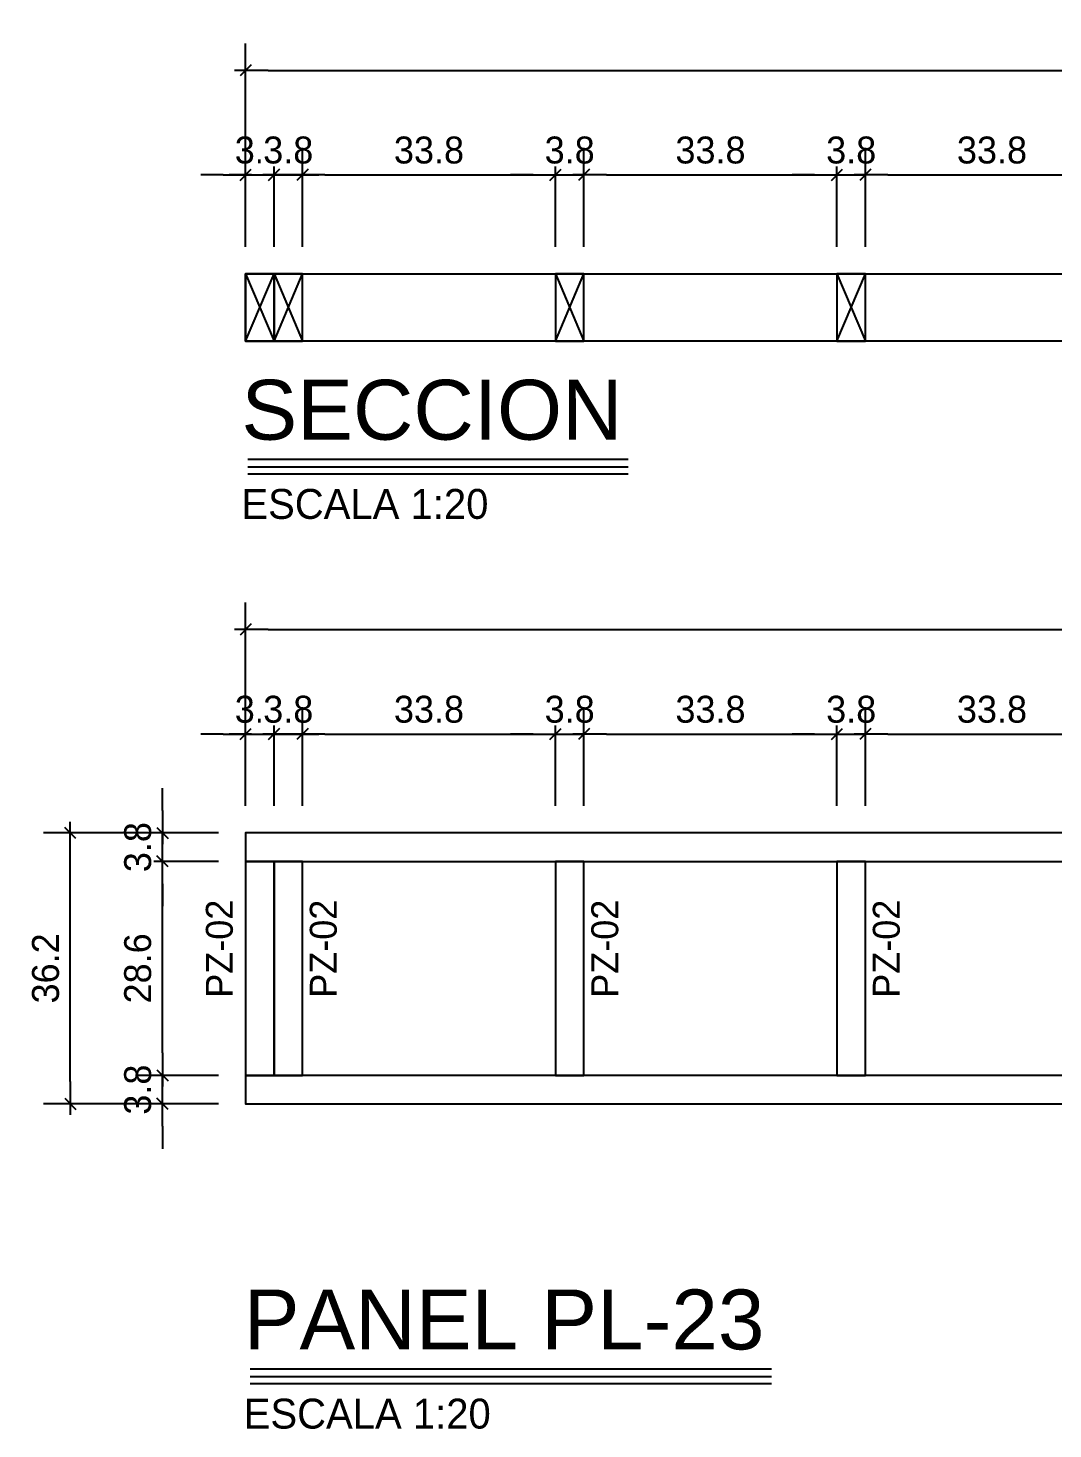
# Model space of a CAD drawing. Header units: millimetres. Extents: x 19458 to 19801, y 4351 to 4752.
# Drawn here: x 19601.81 to 19603.18, y 4506.953 to 4508.825 of the extents above; entities that cross this region are included whole.
import ezdxf
from ezdxf.enums import TextEntityAlignment as Align

# ---------------------------------------------------------------- set-up
doc = ezdxf.new("R2010")
doc.units = ezdxf.units.MM
for name, color, linetype in [('0 @ 0.2', 7, 'Continuous'), ('PANELES PARED', 2, 'Continuous'), ('TEXTO @ 0.2', 2, 'Continuous'), ('TEXTOS TITULOS @ 0.2', 3, 'Continuous')]:
    doc.layers.add(name, color=color, linetype=linetype)
doc.styles.add('century gothic', font='GOTHIC.TTF')
doc.styles.add('NOTAS', font='GOTHIC.TTF')
doc.styles.add('SMCtitulos', font='sanss___.ttf')
doc.dimstyles.new('ANOTATIVE CM SMCONSTRUCCIONES', dxfattribs={"dimscale": 0, "dimtxt": 0.18, "dimasz": 0.15, "dimexe": 0.18, "dimexo": 0.18, "dimgap": 0.07, "dimtad": 1, "dimdec": 1, "dimlfac": 100, "dimdsep": 46, "dimtxsty": 'century gothic', "dimblk1": 'FLECHA1', "dimblk2": 'FLECHA1', "dimsah": 1, "dimcen": 0.18, "dimdle": 0.075, "dimclrd": 1, "dimclre": 1, "dimclrt": 2, "dimaunit": 1, "dimadec": 0, "dimazin": 2, "dimtfac": 0.75, "dimtdec": 1, "dimtix": 1, "dimtmove": 2, "dimatfit": 3, "dimfxl": 0.09, "dimtvp": 1.5, "dimtfill": 1, "dimtolj": 1, "dimtzin": 0, "dimarcsym": 0})

# ---------------------------------------------------------------- blocks, each defined once
blk = doc.blocks.new('PL10')
at = {"layer": 'PANELES PARED'}
for points in [[(19479.1545, 4507.4583), (19479.1545, 4507.4963), (19476.822, 4507.4963), (19476.822, 4507.4583)], [(19476.822, 4507.1723), (19476.86, 4507.1723), (19476.86, 4507.4583), (19476.822, 4507.4583)], [(19476.86, 4507.1723), (19476.898, 4507.1723), (19476.898, 4507.4583), (19476.86, 4507.4583)], [(19477.2361, 4507.1723), (19477.2741, 4507.1723), (19477.2741, 4507.4583), (19477.2361, 4507.4583)], [(19477.6121, 4507.1723), (19477.6501, 4507.1723), (19477.6501, 4507.4583), (19477.6121, 4507.4583)], [(19477.9882, 4507.1723), (19478.0262, 4507.1723), (19478.0262, 4507.4583), (19477.9882, 4507.4583)], [(19478.3643, 4507.1723), (19478.4023, 4507.1723), (19478.4023, 4507.4583), (19478.3643, 4507.4583)], [(19478.7404, 4507.1723), (19478.7784, 4507.1723), (19478.7784, 4507.4583), (19478.7404, 4507.4583)], [(19479.1165, 4507.1723), (19479.1545, 4507.1723), (19479.1545, 4507.4583), (19479.1165, 4507.4583)], [(19479.1545, 4507.1343), (19479.1545, 4507.1723), (19476.822, 4507.1723), (19476.822, 4507.1343)]]:
    blk.add_lwpolyline(points, close=True, dxfattribs=at)
blk = doc.blocks.new('*U46')
at = {"color": 2}
blk.add_line((0.0001, 0.052), (3.4827, 0.052), dxfattribs=at)
at = {"color": 250}
blk.add_line((0.0001, 0), (3.4827, 0), dxfattribs=at)
at = {"color": 7}
blk.add_line((0.0001, -0.0469), (3.4827, -0.0469), dxfattribs=at)
at = {"color": 0, "linetype": 'ByBlock', "lineweight": -2, "style": 'NOTAS'}
for tag, p in [('1TITLE', (0.027, 1.0142)), ('2TITLE', (-0.0431, 0.1812))]:
    blk.add_attdef(tag, p, '', height=0.3, dxfattribs=at)
blk.add_attdef('SCALE', text='', height=0.18, dxfattribs=at).set_placement((-0.0431, -0.1475), align=Align.TOP_LEFT)
blk = doc.blocks.new('FLECHA1')
at = {"color": 1}
blk.add_line((-1, 0), (0.496, 0), dxfattribs=at)
at = {"color": 4}
blk.add_line((-0.246, -0.248), (0.248, 0.25), dxfattribs=at)
blk = doc.blocks.new('*D1369')
at = {"color": 1, "lineweight": -2, "transparency": 16777216}
for p, q in [((19601.99, 4507.4553), (19601.99, 4507.4853)), ((19602.0651, 4507.4253), (19601.954, 4507.4253)), ((19601.99, 4507.3873), (19601.99, 4507.4253)), ((19602.0651, 4507.3873), (19601.954, 4507.3873)), ((19601.99, 4507.3573), (19601.99, 4507.3273))]:
    blk.add_line(p, q, dxfattribs=at)
at = {"layer": 'Defpoints', "color": 0, "transparency": 16777216}
for p in [(19601.99, 4507.4253), (19602.1011, 4507.4253), (19602.1011, 4507.3873)]:
    blk.add_point(p, dxfattribs=at)
at = {"color": 1, "lineweight": -2, "transparency": 16777216, "xscale": 0.03, "yscale": 0.03, "zscale": 0.03}
for p, rotation in [((19601.99, 4507.4253), 270), ((19601.99, 4507.3873), 90)]:
    blk.add_blockref('FLECHA1', p, dxfattribs=dict(at, rotation=rotation))
at = {"color": 2, "transparency": 16777216, "insert": (19601.9571, 4507.4063), "char_height": 0.036, "attachment_point": 5, "rotation": 90, "style": 'century gothic', "bg_fill": 3, "box_fill_scale": 1.1, "bg_fill_color": 256, "bg_fill_true_color": 13158600, "bg_fill_transparency": 0}
blk.add_mtext('\\A1;3.8', dxfattribs=at)
blk = doc.blocks.new('*D1370')
at = {"color": 1, "lineweight": -2, "transparency": 16777216}
for p, q in [((19602.0651, 4507.7113), (19601.954, 4507.7113)), ((19601.99, 4507.4553), (19601.99, 4507.6813)), ((19602.0651, 4507.4253), (19601.954, 4507.4253))]:
    blk.add_line(p, q, dxfattribs=at)
at = {"layer": 'Defpoints', "color": 0, "transparency": 16777216}
for p in [(19601.99, 4507.7113), (19602.1011, 4507.7113), (19602.1011, 4507.4253)]:
    blk.add_point(p, dxfattribs=at)
at = {"color": 1, "lineweight": -2, "transparency": 16777216, "xscale": 0.03, "yscale": 0.03, "zscale": 0.03}
for p, rotation in [((19601.99, 4507.7113), 90), ((19601.99, 4507.4253), 270)]:
    blk.add_blockref('FLECHA1', p, dxfattribs=dict(at, rotation=rotation))
at = {"color": 2, "transparency": 16777216, "insert": (19601.9571, 4507.5683), "char_height": 0.036, "attachment_point": 5, "rotation": 90, "style": 'century gothic', "bg_fill": 3, "box_fill_scale": 1.1, "bg_fill_color": 256, "bg_fill_true_color": 13158600, "bg_fill_transparency": 0}
blk.add_mtext('\\A1;28.6', dxfattribs=at)
blk = doc.blocks.new('*D1371')
at = {"color": 1, "lineweight": -2, "transparency": 16777216}
for p, q in [((19601.99, 4507.7793), (19601.99, 4507.8093)), ((19602.0651, 4507.7493), (19601.954, 4507.7493)), ((19601.99, 4507.7113), (19601.99, 4507.7493)), ((19602.0651, 4507.7113), (19601.954, 4507.7113)), ((19601.99, 4507.6813), (19601.99, 4507.6513))]:
    blk.add_line(p, q, dxfattribs=at)
at = {"layer": 'Defpoints', "color": 0, "transparency": 16777216}
for p in [(19601.99, 4507.7493), (19602.1011, 4507.7493), (19602.1011, 4507.7113)]:
    blk.add_point(p, dxfattribs=at)
at = {"color": 1, "lineweight": -2, "transparency": 16777216, "xscale": 0.03, "yscale": 0.03, "zscale": 0.03}
for p, rotation in [((19601.99, 4507.7493), 270), ((19601.99, 4507.7113), 90)]:
    blk.add_blockref('FLECHA1', p, dxfattribs=dict(at, rotation=rotation))
at = {"color": 2, "transparency": 16777216, "insert": (19601.9571, 4507.7303), "char_height": 0.036, "attachment_point": 5, "rotation": 90, "style": 'century gothic', "bg_fill": 3, "box_fill_scale": 1.1, "bg_fill_color": 256, "bg_fill_true_color": 13158600, "bg_fill_transparency": 0}
blk.add_mtext('\\A1;3.8', dxfattribs=at)
blk = doc.blocks.new('*D1372')
at = {"color": 1, "lineweight": -2, "transparency": 16777216}
for p, q in [((19602.0651, 4507.7493), (19601.8309, 4507.7493)), ((19601.8669, 4507.4173), (19601.8669, 4507.7193)), ((19602.0651, 4507.3873), (19601.8309, 4507.3873))]:
    blk.add_line(p, q, dxfattribs=at)
at = {"layer": 'Defpoints', "color": 0, "transparency": 16777216}
for p in [(19601.8669, 4507.7493), (19602.1011, 4507.7493), (19602.1011, 4507.3873)]:
    blk.add_point(p, dxfattribs=at)
at = {"color": 1, "lineweight": -2, "transparency": 16777216, "xscale": 0.03, "yscale": 0.03, "zscale": 0.03}
for p, rotation in [((19601.8669, 4507.7493), 90), ((19601.8669, 4507.3873), 270)]:
    blk.add_blockref('FLECHA1', p, dxfattribs=dict(at, rotation=rotation))
at = {"color": 2, "transparency": 16777216, "insert": (19601.834, 4507.5683), "char_height": 0.036, "attachment_point": 5, "rotation": 90, "style": 'century gothic', "bg_fill": 3, "box_fill_scale": 1.1, "bg_fill_color": 256, "bg_fill_true_color": 13158600, "bg_fill_transparency": 0}
blk.add_mtext('\\A1;36.2', dxfattribs=at)
blk = doc.blocks.new('PZ1')
at = {"layer": 'PANELES PARED'}
for p, q in [((19503.9863, 4507.8495), (19504.0243, 4507.7595)), ((19503.9863, 4507.7595), (19504.0243, 4507.8495))]:
    blk.add_line(p, q, dxfattribs=at)
blk.add_lwpolyline([(19503.9863, 4507.7595), (19504.0243, 4507.7595), (19504.0243, 4507.8495), (19503.9863, 4507.8495)], close=True, dxfattribs=at)
blk = doc.blocks.new('*U14')
at = {"color": 2}
blk.add_line((0.0001, 0.052), (2.541, 0.052), dxfattribs=at)
at = {"color": 250}
blk.add_line((0.0001, 0), (2.541, 0), dxfattribs=at)
at = {"color": 7}
blk.add_line((0.0001, -0.0469), (2.541, -0.0469), dxfattribs=at)
at = {"color": 0, "linetype": 'ByBlock', "lineweight": -2, "style": 'NOTAS'}
for tag, p in [('1TITLE', (0.027, 1.0142)), ('2TITLE', (-0.0431, 0.1812))]:
    blk.add_attdef(tag, p, '', height=0.3, dxfattribs=at)
blk.add_attdef('SCALE', text='', height=0.18, dxfattribs=at).set_placement((-0.0431, -0.1475), align=Align.TOP_LEFT)
blk = doc.blocks.new('*D1388')
at = {"color": 1, "lineweight": -2, "transparency": 16777216}
for p, q in [((19602.1011, 4507.7853), (19602.1011, 4507.9174)), ((19602.1391, 4507.7853), (19602.1391, 4507.9174)), ((19602.0711, 4507.8814), (19602.0411, 4507.8814)), ((19602.1011, 4507.8814), (19602.1391, 4507.8814)), ((19602.1691, 4507.8814), (19602.1991, 4507.8814))]:
    blk.add_line(p, q, dxfattribs=at)
at = {"layer": 'Defpoints', "color": 0, "transparency": 16777216}
for p in [(19602.1391, 4507.8814), (19602.1011, 4507.7493), (19602.1391, 4507.7493)]:
    blk.add_point(p, dxfattribs=at)
at = {"color": 1, "lineweight": -2, "transparency": 16777216, "xscale": 0.03, "yscale": 0.03, "zscale": 0.03}
blk.add_blockref('FLECHA1', (19602.1011, 4507.8814), dxfattribs=at)
at = {"color": 1, "lineweight": -2, "transparency": 16777216, "xscale": 0.03, "yscale": 0.03, "zscale": 0.03, "rotation": 180}
blk.add_blockref('FLECHA1', (19602.1391, 4507.8814), dxfattribs=at)
at = {"color": 2, "transparency": 16777216, "insert": (19602.1201, 4507.9143), "char_height": 0.036, "attachment_point": 5, "style": 'century gothic', "bg_fill": 3, "box_fill_scale": 1.1, "bg_fill_color": 256, "bg_fill_true_color": 13158600, "bg_fill_transparency": 0}
blk.add_mtext('\\A1;3.8', dxfattribs=at)
blk = doc.blocks.new('*D1389')
at = {"color": 1, "lineweight": -2, "transparency": 16777216}
for p, q in [((19602.1011, 4507.7853), (19602.1011, 4508.0571)), ((19604.4336, 4507.7853), (19604.4336, 4508.0571)), ((19602.1311, 4508.0211), (19604.4036, 4508.0211))]:
    blk.add_line(p, q, dxfattribs=at)
at = {"layer": 'Defpoints', "color": 0, "transparency": 16777216}
for p in [(19604.4336, 4508.0211), (19602.1011, 4507.7493), (19604.4336, 4507.7493)]:
    blk.add_point(p, dxfattribs=at)
at = {"color": 1, "lineweight": -2, "transparency": 16777216, "xscale": 0.03, "yscale": 0.03, "zscale": 0.03, "rotation": 180}
blk.add_blockref('FLECHA1', (19602.1011, 4508.0211), dxfattribs=at)
at = {"color": 1, "lineweight": -2, "transparency": 16777216, "xscale": 0.03, "yscale": 0.03, "zscale": 0.03}
blk.add_blockref('FLECHA1', (19604.4336, 4508.0211), dxfattribs=at)
at = {"color": 2, "transparency": 16777216, "insert": (19603.2673, 4508.054), "char_height": 0.036, "attachment_point": 5, "style": 'century gothic', "bg_fill": 3, "box_fill_scale": 1.1, "bg_fill_color": 256, "bg_fill_true_color": 13158600, "bg_fill_transparency": 0}
blk.add_mtext('\\A1;233.3', dxfattribs=at)
blk = doc.blocks.new('*D1390')
at = {"color": 1, "lineweight": -2, "transparency": 16777216}
for p, q in [((19602.1391, 4507.7853), (19602.1391, 4507.9174)), ((19602.1771, 4507.7853), (19602.1771, 4507.9174)), ((19602.1091, 4507.8814), (19602.0791, 4507.8814)), ((19602.1391, 4507.8814), (19602.1771, 4507.8814)), ((19602.2071, 4507.8814), (19602.2371, 4507.8814))]:
    blk.add_line(p, q, dxfattribs=at)
at = {"layer": 'Defpoints', "color": 0, "transparency": 16777216}
for p in [(19602.1771, 4507.8814), (19602.1391, 4507.7493), (19602.1771, 4507.7493)]:
    blk.add_point(p, dxfattribs=at)
at = {"color": 1, "lineweight": -2, "transparency": 16777216, "xscale": 0.03, "yscale": 0.03, "zscale": 0.03}
blk.add_blockref('FLECHA1', (19602.1391, 4507.8814), dxfattribs=at)
at = {"color": 1, "lineweight": -2, "transparency": 16777216, "xscale": 0.03, "yscale": 0.03, "zscale": 0.03, "rotation": 180}
blk.add_blockref('FLECHA1', (19602.1771, 4507.8814), dxfattribs=at)
at = {"color": 2, "transparency": 16777216, "insert": (19602.1581, 4507.9143), "char_height": 0.036, "attachment_point": 5, "style": 'century gothic', "bg_fill": 3, "box_fill_scale": 1.1, "bg_fill_color": 256, "bg_fill_true_color": 13158600, "bg_fill_transparency": 0}
blk.add_mtext('\\A1;3.8', dxfattribs=at)
blk = doc.blocks.new('*D1391')
at = {"color": 1, "lineweight": -2, "transparency": 16777216}
for p, q in [((19602.1771, 4507.7853), (19602.1771, 4507.9174)), ((19602.5151, 4507.7853), (19602.5151, 4507.9174)), ((19602.2071, 4507.8814), (19602.4851, 4507.8814))]:
    blk.add_line(p, q, dxfattribs=at)
at = {"layer": 'Defpoints', "color": 0, "transparency": 16777216}
for p in [(19602.5151, 4507.8814), (19602.1771, 4507.7493), (19602.5151, 4507.7493)]:
    blk.add_point(p, dxfattribs=at)
at = {"color": 1, "lineweight": -2, "transparency": 16777216, "xscale": 0.03, "yscale": 0.03, "zscale": 0.03, "rotation": 180}
blk.add_blockref('FLECHA1', (19602.1771, 4507.8814), dxfattribs=at)
at = {"color": 1, "lineweight": -2, "transparency": 16777216, "xscale": 0.03, "yscale": 0.03, "zscale": 0.03}
blk.add_blockref('FLECHA1', (19602.5151, 4507.8814), dxfattribs=at)
at = {"color": 2, "transparency": 16777216, "insert": (19602.3461, 4507.9143), "char_height": 0.036, "attachment_point": 5, "style": 'century gothic', "bg_fill": 3, "box_fill_scale": 1.1, "bg_fill_color": 256, "bg_fill_true_color": 13158600, "bg_fill_transparency": 0}
blk.add_mtext('\\A1;33.8', dxfattribs=at)
blk = doc.blocks.new('*D1392')
at = {"color": 1, "lineweight": -2, "transparency": 16777216}
for p, q in [((19602.5151, 4507.7853), (19602.5151, 4507.9174)), ((19602.5531, 4507.7853), (19602.5531, 4507.9174)), ((19602.4851, 4507.8814), (19602.4551, 4507.8814)), ((19602.5151, 4507.8814), (19602.5531, 4507.8814)), ((19602.5831, 4507.8814), (19602.6131, 4507.8814))]:
    blk.add_line(p, q, dxfattribs=at)
at = {"layer": 'Defpoints', "color": 0, "transparency": 16777216}
for p in [(19602.5531, 4507.8814), (19602.5151, 4507.7493), (19602.5531, 4507.7493)]:
    blk.add_point(p, dxfattribs=at)
at = {"color": 1, "lineweight": -2, "transparency": 16777216, "xscale": 0.03, "yscale": 0.03, "zscale": 0.03}
blk.add_blockref('FLECHA1', (19602.5151, 4507.8814), dxfattribs=at)
at = {"color": 1, "lineweight": -2, "transparency": 16777216, "xscale": 0.03, "yscale": 0.03, "zscale": 0.03, "rotation": 180}
blk.add_blockref('FLECHA1', (19602.5531, 4507.8814), dxfattribs=at)
at = {"color": 2, "transparency": 16777216, "insert": (19602.5341, 4507.9143), "char_height": 0.036, "attachment_point": 5, "style": 'century gothic', "bg_fill": 3, "box_fill_scale": 1.1, "bg_fill_color": 256, "bg_fill_true_color": 13158600, "bg_fill_transparency": 0}
blk.add_mtext('\\A1;3.8', dxfattribs=at)
blk = doc.blocks.new('*D1393')
at = {"color": 1, "lineweight": -2, "transparency": 16777216}
for p, q in [((19602.5531, 4507.7853), (19602.5531, 4507.9174)), ((19602.8912, 4507.7853), (19602.8912, 4507.9174)), ((19602.5831, 4507.8814), (19602.8612, 4507.8814))]:
    blk.add_line(p, q, dxfattribs=at)
at = {"layer": 'Defpoints', "color": 0, "transparency": 16777216}
for p in [(19602.8912, 4507.8814), (19602.5531, 4507.7493), (19602.8912, 4507.7493)]:
    blk.add_point(p, dxfattribs=at)
at = {"color": 1, "lineweight": -2, "transparency": 16777216, "xscale": 0.03, "yscale": 0.03, "zscale": 0.03, "rotation": 180}
blk.add_blockref('FLECHA1', (19602.5531, 4507.8814), dxfattribs=at)
at = {"color": 1, "lineweight": -2, "transparency": 16777216, "xscale": 0.03, "yscale": 0.03, "zscale": 0.03}
blk.add_blockref('FLECHA1', (19602.8912, 4507.8814), dxfattribs=at)
at = {"color": 2, "transparency": 16777216, "insert": (19602.7222, 4507.9143), "char_height": 0.036, "attachment_point": 5, "style": 'century gothic', "bg_fill": 3, "box_fill_scale": 1.1, "bg_fill_color": 256, "bg_fill_true_color": 13158600, "bg_fill_transparency": 0}
blk.add_mtext('\\A1;33.8', dxfattribs=at)
blk = doc.blocks.new('*D1394')
at = {"color": 1, "lineweight": -2, "transparency": 16777216}
for p, q in [((19602.8912, 4507.7853), (19602.8912, 4507.9174)), ((19602.9292, 4507.7853), (19602.9292, 4507.9174)), ((19602.8612, 4507.8814), (19602.8312, 4507.8814)), ((19602.8912, 4507.8814), (19602.9292, 4507.8814)), ((19602.9592, 4507.8814), (19602.9892, 4507.8814))]:
    blk.add_line(p, q, dxfattribs=at)
at = {"layer": 'Defpoints', "color": 0, "transparency": 16777216}
for p in [(19602.9292, 4507.8814), (19602.8912, 4507.7493), (19602.9292, 4507.7493)]:
    blk.add_point(p, dxfattribs=at)
at = {"color": 1, "lineweight": -2, "transparency": 16777216, "xscale": 0.03, "yscale": 0.03, "zscale": 0.03}
blk.add_blockref('FLECHA1', (19602.8912, 4507.8814), dxfattribs=at)
at = {"color": 1, "lineweight": -2, "transparency": 16777216, "xscale": 0.03, "yscale": 0.03, "zscale": 0.03, "rotation": 180}
blk.add_blockref('FLECHA1', (19602.9292, 4507.8814), dxfattribs=at)
at = {"color": 2, "transparency": 16777216, "insert": (19602.9102, 4507.9143), "char_height": 0.036, "attachment_point": 5, "style": 'century gothic', "bg_fill": 3, "box_fill_scale": 1.1, "bg_fill_color": 256, "bg_fill_true_color": 13158600, "bg_fill_transparency": 0}
blk.add_mtext('\\A1;3.8', dxfattribs=at)
blk = doc.blocks.new('*D1395')
at = {"color": 1, "lineweight": -2, "transparency": 16777216}
for p, q in [((19602.9292, 4507.7853), (19602.9292, 4507.9174)), ((19603.2673, 4507.7853), (19603.2673, 4507.9174)), ((19602.9592, 4507.8814), (19603.2373, 4507.8814))]:
    blk.add_line(p, q, dxfattribs=at)
at = {"layer": 'Defpoints', "color": 0, "transparency": 16777216}
for p in [(19603.2673, 4507.8814), (19602.9292, 4507.7493), (19603.2673, 4507.7493)]:
    blk.add_point(p, dxfattribs=at)
at = {"color": 1, "lineweight": -2, "transparency": 16777216, "xscale": 0.03, "yscale": 0.03, "zscale": 0.03, "rotation": 180}
blk.add_blockref('FLECHA1', (19602.9292, 4507.8814), dxfattribs=at)
at = {"color": 1, "lineweight": -2, "transparency": 16777216, "xscale": 0.03, "yscale": 0.03, "zscale": 0.03}
blk.add_blockref('FLECHA1', (19603.2673, 4507.8814), dxfattribs=at)
at = {"color": 2, "transparency": 16777216, "insert": (19603.0983, 4507.9143), "char_height": 0.036, "attachment_point": 5, "style": 'century gothic', "bg_fill": 3, "box_fill_scale": 1.1, "bg_fill_color": 256, "bg_fill_true_color": 13158600, "bg_fill_transparency": 0}
blk.add_mtext('\\A1;33.8', dxfattribs=at)
blk = doc.blocks.new('*D1403')
at = {"color": 1, "lineweight": -2, "transparency": 16777216}
for p, q in [((19602.1011, 4508.5324), (19602.1011, 4508.6646)), ((19602.1391, 4508.5324), (19602.1391, 4508.6646)), ((19602.0711, 4508.6286), (19602.0411, 4508.6286)), ((19602.1011, 4508.6286), (19602.1391, 4508.6286)), ((19602.1691, 4508.6286), (19602.1991, 4508.6286))]:
    blk.add_line(p, q, dxfattribs=at)
at = {"layer": 'Defpoints', "color": 0, "transparency": 16777216}
for p in [(19602.1391, 4508.6286), (19602.1011, 4508.4964), (19602.1391, 4508.4964)]:
    blk.add_point(p, dxfattribs=at)
at = {"color": 1, "lineweight": -2, "transparency": 16777216, "xscale": 0.03, "yscale": 0.03, "zscale": 0.03}
blk.add_blockref('FLECHA1', (19602.1011, 4508.6286), dxfattribs=at)
at = {"color": 1, "lineweight": -2, "transparency": 16777216, "xscale": 0.03, "yscale": 0.03, "zscale": 0.03, "rotation": 180}
blk.add_blockref('FLECHA1', (19602.1391, 4508.6286), dxfattribs=at)
at = {"color": 2, "transparency": 16777216, "insert": (19602.1201, 4508.6615), "char_height": 0.036, "attachment_point": 5, "style": 'century gothic', "bg_fill": 3, "box_fill_scale": 1.1, "bg_fill_color": 256, "bg_fill_true_color": 13158600, "bg_fill_transparency": 0}
blk.add_mtext('\\A1;3.8', dxfattribs=at)
blk = doc.blocks.new('*D1404')
at = {"color": 1, "lineweight": -2, "transparency": 16777216}
for p, q in [((19602.1011, 4508.5324), (19602.1011, 4508.8042)), ((19604.4336, 4508.5324), (19604.4336, 4508.8042)), ((19602.1311, 4508.7682), (19604.4036, 4508.7682))]:
    blk.add_line(p, q, dxfattribs=at)
at = {"layer": 'Defpoints', "color": 0, "transparency": 16777216}
for p in [(19604.4336, 4508.7682), (19602.1011, 4508.4964), (19604.4336, 4508.4964)]:
    blk.add_point(p, dxfattribs=at)
at = {"color": 1, "lineweight": -2, "transparency": 16777216, "xscale": 0.03, "yscale": 0.03, "zscale": 0.03, "rotation": 180}
blk.add_blockref('FLECHA1', (19602.1011, 4508.7682), dxfattribs=at)
at = {"color": 1, "lineweight": -2, "transparency": 16777216, "xscale": 0.03, "yscale": 0.03, "zscale": 0.03}
blk.add_blockref('FLECHA1', (19604.4336, 4508.7682), dxfattribs=at)
at = {"color": 2, "transparency": 16777216, "insert": (19603.2673, 4508.8011), "char_height": 0.036, "attachment_point": 5, "style": 'century gothic', "bg_fill": 3, "box_fill_scale": 1.1, "bg_fill_color": 256, "bg_fill_true_color": 13158600, "bg_fill_transparency": 0}
blk.add_mtext('\\A1;233.3', dxfattribs=at)
blk = doc.blocks.new('*D1405')
at = {"color": 1, "lineweight": -2, "transparency": 16777216}
for p, q in [((19602.1391, 4508.5324), (19602.1391, 4508.6646)), ((19602.1771, 4508.5324), (19602.1771, 4508.6646)), ((19602.1091, 4508.6286), (19602.0791, 4508.6286)), ((19602.1391, 4508.6286), (19602.1771, 4508.6286)), ((19602.2071, 4508.6286), (19602.2371, 4508.6286))]:
    blk.add_line(p, q, dxfattribs=at)
at = {"layer": 'Defpoints', "color": 0, "transparency": 16777216}
for p in [(19602.1771, 4508.6286), (19602.1391, 4508.4964), (19602.1771, 4508.4964)]:
    blk.add_point(p, dxfattribs=at)
at = {"color": 1, "lineweight": -2, "transparency": 16777216, "xscale": 0.03, "yscale": 0.03, "zscale": 0.03}
blk.add_blockref('FLECHA1', (19602.1391, 4508.6286), dxfattribs=at)
at = {"color": 1, "lineweight": -2, "transparency": 16777216, "xscale": 0.03, "yscale": 0.03, "zscale": 0.03, "rotation": 180}
blk.add_blockref('FLECHA1', (19602.1771, 4508.6286), dxfattribs=at)
at = {"color": 2, "transparency": 16777216, "insert": (19602.1581, 4508.6615), "char_height": 0.036, "attachment_point": 5, "style": 'century gothic', "bg_fill": 3, "box_fill_scale": 1.1, "bg_fill_color": 256, "bg_fill_true_color": 13158600, "bg_fill_transparency": 0}
blk.add_mtext('\\A1;3.8', dxfattribs=at)
blk = doc.blocks.new('*D1406')
at = {"color": 1, "lineweight": -2, "transparency": 16777216}
for p, q in [((19602.1771, 4508.5324), (19602.1771, 4508.6646)), ((19602.5151, 4508.5324), (19602.5151, 4508.6646)), ((19602.2071, 4508.6286), (19602.4851, 4508.6286))]:
    blk.add_line(p, q, dxfattribs=at)
at = {"layer": 'Defpoints', "color": 0, "transparency": 16777216}
for p in [(19602.5151, 4508.6286), (19602.1771, 4508.4964), (19602.5151, 4508.4964)]:
    blk.add_point(p, dxfattribs=at)
at = {"color": 1, "lineweight": -2, "transparency": 16777216, "xscale": 0.03, "yscale": 0.03, "zscale": 0.03, "rotation": 180}
blk.add_blockref('FLECHA1', (19602.1771, 4508.6286), dxfattribs=at)
at = {"color": 1, "lineweight": -2, "transparency": 16777216, "xscale": 0.03, "yscale": 0.03, "zscale": 0.03}
blk.add_blockref('FLECHA1', (19602.5151, 4508.6286), dxfattribs=at)
at = {"color": 2, "transparency": 16777216, "insert": (19602.3461, 4508.6615), "char_height": 0.036, "attachment_point": 5, "style": 'century gothic', "bg_fill": 3, "box_fill_scale": 1.1, "bg_fill_color": 256, "bg_fill_true_color": 13158600, "bg_fill_transparency": 0}
blk.add_mtext('\\A1;33.8', dxfattribs=at)
blk = doc.blocks.new('*D1407')
at = {"color": 1, "lineweight": -2, "transparency": 16777216}
for p, q in [((19602.5151, 4508.5324), (19602.5151, 4508.6646)), ((19602.5531, 4508.5324), (19602.5531, 4508.6646)), ((19602.4851, 4508.6286), (19602.4551, 4508.6286)), ((19602.5151, 4508.6286), (19602.5531, 4508.6286)), ((19602.5831, 4508.6286), (19602.6131, 4508.6286))]:
    blk.add_line(p, q, dxfattribs=at)
at = {"layer": 'Defpoints', "color": 0, "transparency": 16777216}
for p in [(19602.5531, 4508.6286), (19602.5151, 4508.4964), (19602.5531, 4508.4964)]:
    blk.add_point(p, dxfattribs=at)
at = {"color": 1, "lineweight": -2, "transparency": 16777216, "xscale": 0.03, "yscale": 0.03, "zscale": 0.03}
blk.add_blockref('FLECHA1', (19602.5151, 4508.6286), dxfattribs=at)
at = {"color": 1, "lineweight": -2, "transparency": 16777216, "xscale": 0.03, "yscale": 0.03, "zscale": 0.03, "rotation": 180}
blk.add_blockref('FLECHA1', (19602.5531, 4508.6286), dxfattribs=at)
at = {"color": 2, "transparency": 16777216, "insert": (19602.5341, 4508.6615), "char_height": 0.036, "attachment_point": 5, "style": 'century gothic', "bg_fill": 3, "box_fill_scale": 1.1, "bg_fill_color": 256, "bg_fill_true_color": 13158600, "bg_fill_transparency": 0}
blk.add_mtext('\\A1;3.8', dxfattribs=at)
blk = doc.blocks.new('*D1408')
at = {"color": 1, "lineweight": -2, "transparency": 16777216}
for p, q in [((19602.5531, 4508.5324), (19602.5531, 4508.6646)), ((19602.8912, 4508.5324), (19602.8912, 4508.6646)), ((19602.5831, 4508.6286), (19602.8612, 4508.6286))]:
    blk.add_line(p, q, dxfattribs=at)
at = {"layer": 'Defpoints', "color": 0, "transparency": 16777216}
for p in [(19602.8912, 4508.6286), (19602.5531, 4508.4964), (19602.8912, 4508.4964)]:
    blk.add_point(p, dxfattribs=at)
at = {"color": 1, "lineweight": -2, "transparency": 16777216, "xscale": 0.03, "yscale": 0.03, "zscale": 0.03, "rotation": 180}
blk.add_blockref('FLECHA1', (19602.5531, 4508.6286), dxfattribs=at)
at = {"color": 1, "lineweight": -2, "transparency": 16777216, "xscale": 0.03, "yscale": 0.03, "zscale": 0.03}
blk.add_blockref('FLECHA1', (19602.8912, 4508.6286), dxfattribs=at)
at = {"color": 2, "transparency": 16777216, "insert": (19602.7222, 4508.6615), "char_height": 0.036, "attachment_point": 5, "style": 'century gothic', "bg_fill": 3, "box_fill_scale": 1.1, "bg_fill_color": 256, "bg_fill_true_color": 13158600, "bg_fill_transparency": 0}
blk.add_mtext('\\A1;33.8', dxfattribs=at)
blk = doc.blocks.new('*D1409')
at = {"color": 1, "lineweight": -2, "transparency": 16777216}
for p, q in [((19602.8912, 4508.5324), (19602.8912, 4508.6646)), ((19602.9292, 4508.5324), (19602.9292, 4508.6646)), ((19602.8612, 4508.6286), (19602.8312, 4508.6286)), ((19602.8912, 4508.6286), (19602.9292, 4508.6286)), ((19602.9592, 4508.6286), (19602.9892, 4508.6286))]:
    blk.add_line(p, q, dxfattribs=at)
at = {"layer": 'Defpoints', "color": 0, "transparency": 16777216}
for p in [(19602.9292, 4508.6286), (19602.8912, 4508.4964), (19602.9292, 4508.4964)]:
    blk.add_point(p, dxfattribs=at)
at = {"color": 1, "lineweight": -2, "transparency": 16777216, "xscale": 0.03, "yscale": 0.03, "zscale": 0.03}
blk.add_blockref('FLECHA1', (19602.8912, 4508.6286), dxfattribs=at)
at = {"color": 1, "lineweight": -2, "transparency": 16777216, "xscale": 0.03, "yscale": 0.03, "zscale": 0.03, "rotation": 180}
blk.add_blockref('FLECHA1', (19602.9292, 4508.6286), dxfattribs=at)
at = {"color": 2, "transparency": 16777216, "insert": (19602.9102, 4508.6615), "char_height": 0.036, "attachment_point": 5, "style": 'century gothic', "bg_fill": 3, "box_fill_scale": 1.1, "bg_fill_color": 256, "bg_fill_true_color": 13158600, "bg_fill_transparency": 0}
blk.add_mtext('\\A1;3.8', dxfattribs=at)
blk = doc.blocks.new('*D1410')
at = {"color": 1, "lineweight": -2, "transparency": 16777216}
for p, q in [((19602.9292, 4508.5324), (19602.9292, 4508.6646)), ((19603.2673, 4508.5324), (19603.2673, 4508.6646)), ((19602.9592, 4508.6286), (19603.2373, 4508.6286))]:
    blk.add_line(p, q, dxfattribs=at)
at = {"layer": 'Defpoints', "color": 0, "transparency": 16777216}
for p in [(19603.2673, 4508.6286), (19602.9292, 4508.4964), (19603.2673, 4508.4964)]:
    blk.add_point(p, dxfattribs=at)
at = {"color": 1, "lineweight": -2, "transparency": 16777216, "xscale": 0.03, "yscale": 0.03, "zscale": 0.03, "rotation": 180}
blk.add_blockref('FLECHA1', (19602.9292, 4508.6286), dxfattribs=at)
at = {"color": 1, "lineweight": -2, "transparency": 16777216, "xscale": 0.03, "yscale": 0.03, "zscale": 0.03}
blk.add_blockref('FLECHA1', (19603.2673, 4508.6286), dxfattribs=at)
at = {"color": 2, "transparency": 16777216, "insert": (19603.0983, 4508.6615), "char_height": 0.036, "attachment_point": 5, "style": 'century gothic', "bg_fill": 3, "box_fill_scale": 1.1, "bg_fill_color": 256, "bg_fill_true_color": 13158600, "bg_fill_transparency": 0}
blk.add_mtext('\\A1;33.8', dxfattribs=at)

msp = doc.modelspace()

# ---------------------------------------------------------------- linework, layer by layer
at = {"layer": 'PANELES PARED'}
msp.add_lwpolyline([(19602.1011, 4508.4964), (19604.4336, 4508.4964), (19604.4336, 4508.4064), (19602.1011, 4508.4064)], close=True, dxfattribs=at)

# ---------------------------------------------------------------- block references
for name, p in [('PZ1', (98.1148, 0.6469)), ('PZ1', (98.1528, 0.6469)), ('PZ1', (98.5289, 0.6469)), ('PZ1', (98.9049, 0.6469)), ('PL10', (125.2791, 0.253))]:
    msp.add_blockref(name, p)
at = {"layer": 'TEXTOS TITULOS @ 0.2'}
ref = msp.add_blockref('*U14', (19602.1042, 4508.2384), dxfattribs=dict(at, xscale=0.2, yscale=0.2, zscale=0.2))
ref.add_attrib('2TITLE', 'SECCION', (19602.0955, 4508.2747), dxfattribs={"layer": '0', "color": 0, "linetype": 'ByBlock', "lineweight": -2, "height": 0.08, "style": 'SMCtitulos'})
ref.add_attrib('SCALE', 'ESCALA 1:20', dxfattribs={"layer": '0', "color": 0, "linetype": 'ByBlock', "lineweight": -2, "height": 0.04, "style": 'NOTAS'}).set_placement((19602.0955, 4508.2089), align=Align.TOP_LEFT)
ref = msp.add_blockref('*U46', (19602.1072, 4507.0229), dxfattribs=dict(at, xscale=0.2, yscale=0.2, zscale=0.2))
ref.add_attrib('2TITLE', 'PANEL PL-23', (19602.0986, 4507.0592), dxfattribs={"layer": '0', "color": 0, "linetype": 'ByBlock', "lineweight": -2, "height": 0.08, "style": 'SMCtitulos'})
ref.add_attrib('SCALE', 'ESCALA 1:20', dxfattribs={"layer": '0', "color": 0, "linetype": 'ByBlock', "lineweight": -2, "height": 0.04, "style": 'NOTAS'}).set_placement((19602.0986, 4506.9934), align=Align.TOP_LEFT)

# ---------------------------------------------------------------- texts
at = {"layer": 'TEXTO @ 0.2', "color": 2, "char_height": 0.036, "width": 0.095414, "attachment_point": 1, "rotation": 90, "style": 'century gothic'}
for insert in [(19602.1869, 4507.529), (19602.563, 4507.529), (19602.9391, 4507.529)]:
    msp.add_mtext('PZ-02 ', dxfattribs=dict(at, insert=insert))

# ---------------------------------------------------------------- next in the draw order: dimensions: what is measured, and where the dimension line sits
at = {"layer": '0 @ 0.2'}
dim = msp.add_linear_dim(base=(19602.1391, 4508.6286), p1=(19602.1011, 4508.4964), p2=(19602.1391, 4508.4964), dimstyle='ANOTATIVE CM SMCONSTRUCCIONES', override={"dimscale": 0.2, "dimtix": 1, "dimtofl": 1, "dimtmove": 2, "dimatfit": 3}, dxfattribs=at)
dim.commit()
dim.dimension.update_dxf_attribs({"geometry": '*D1403', "text_midpoint": (19602.1201, 4508.6615)})
dim = msp.add_linear_dim(base=(19601.99, 4507.4253), p1=(19602.1011, 4507.3873), p2=(19602.1011, 4507.4253), angle=90, dimstyle='ANOTATIVE CM SMCONSTRUCCIONES', override={"dimscale": 0.2, "dimtix": 1, "dimtofl": 1, "dimtmove": 2, "dimatfit": 3}, dxfattribs=at)
dim.commit()
dim.dimension.update_dxf_attribs({"geometry": '*D1369', "text_midpoint": (19601.9571, 4507.4063)})

# ---------------------------------------------------------------- next in the draw order: dimensions: what is measured, and where the dimension line sits
dim = msp.add_linear_dim(base=(19604.43357, 4508.76822), p1=(19602.10105, 4508.49638), p2=(19604.43357, 4508.49638), dimstyle='ANOTATIVE CM SMCONSTRUCCIONES', override={"dimscale": 0.2, "dimtix": 1, "dimtofl": 1, "dimtmove": 2, "dimatfit": 3}, dxfattribs=at)
dim.commit()
dim.dimension.update_dxf_attribs({"geometry": '*D1404', "text_midpoint": (19603.26731, 4508.80113)})
dim = msp.add_linear_dim(base=(19601.99, 4507.7113), p1=(19602.1011, 4507.4253), p2=(19602.1011, 4507.7113), angle=90, dimstyle='ANOTATIVE CM SMCONSTRUCCIONES', override={"dimscale": 0.2, "dimtix": 1, "dimtofl": 1, "dimtmove": 2, "dimatfit": 3}, dxfattribs=at)
dim.commit()
dim.dimension.update_dxf_attribs({"geometry": '*D1370', "text_midpoint": (19601.9571, 4507.5683)})

# ---------------------------------------------------------------- next in the draw order: dimensions: what is measured, and where the dimension line sits
dim = msp.add_linear_dim(base=(19602.1771, 4508.6286), p1=(19602.1391, 4508.4964), p2=(19602.1771, 4508.4964), dimstyle='ANOTATIVE CM SMCONSTRUCCIONES', override={"dimscale": 0.2, "dimtix": 1, "dimtofl": 1, "dimtmove": 2, "dimatfit": 3}, dxfattribs=at)
dim.commit()
dim.dimension.update_dxf_attribs({"geometry": '*D1405', "text_midpoint": (19602.1581, 4508.6615)})
dim = msp.add_linear_dim(base=(19601.99, 4507.7493), p1=(19602.1011, 4507.7113), p2=(19602.1011, 4507.7493), angle=90, dimstyle='ANOTATIVE CM SMCONSTRUCCIONES', override={"dimscale": 0.2, "dimtix": 1, "dimtofl": 1, "dimtmove": 2, "dimatfit": 3}, dxfattribs=at)
dim.commit()
dim.dimension.update_dxf_attribs({"geometry": '*D1371', "text_midpoint": (19601.9571, 4507.7303)})

# ---------------------------------------------------------------- next in the draw order: dimensions: what is measured, and where the dimension line sits
dim = msp.add_linear_dim(base=(19602.5151, 4508.6286), p1=(19602.1771, 4508.4964), p2=(19602.5151, 4508.4964), dimstyle='ANOTATIVE CM SMCONSTRUCCIONES', override={"dimscale": 0.2, "dimtix": 1, "dimtofl": 1, "dimtmove": 2, "dimatfit": 3}, dxfattribs=at)
dim.commit()
dim.dimension.update_dxf_attribs({"geometry": '*D1406', "text_midpoint": (19602.3461, 4508.6615)})
dim = msp.add_linear_dim(base=(19601.8669, 4507.7493), p1=(19602.1011, 4507.3873), p2=(19602.1011, 4507.7493), angle=90, dimstyle='ANOTATIVE CM SMCONSTRUCCIONES', override={"dimscale": 0.2, "dimtix": 1, "dimtofl": 1, "dimtmove": 2, "dimatfit": 3}, dxfattribs=at)
dim.commit()
dim.dimension.update_dxf_attribs({"geometry": '*D1372', "text_midpoint": (19601.834, 4507.5683)})

# ---------------------------------------------------------------- next in the draw order: texts
at = {"layer": 'TEXTO @ 0.2', "color": 2, "insert": (19602.048, 4507.529), "char_height": 0.036, "width": 0.095414, "attachment_point": 1, "rotation": 90, "style": 'century gothic'}
msp.add_mtext('PZ-02 ', dxfattribs=at)

# ---------------------------------------------------------------- next in the draw order: dimensions: what is measured, and where the dimension line sits
at = {"layer": '0 @ 0.2'}
for base, p1, p2, picture, middle in [((19602.5531, 4508.6286), (19602.5151, 4508.4964), (19602.5531, 4508.4964), '*D1407', (19602.5341, 4508.6615)), ((19602.1391, 4507.8814), (19602.1011, 4507.7493), (19602.1391, 4507.7493), '*D1388', (19602.1201, 4507.9143))]:
    dim = msp.add_linear_dim(base=base, p1=p1, p2=p2, dimstyle='ANOTATIVE CM SMCONSTRUCCIONES', override={"dimscale": 0.2, "dimtix": 1, "dimtofl": 1, "dimtmove": 2, "dimatfit": 3}, dxfattribs=at)
    dim.commit()
    dim.dimension.update_dxf_attribs({"geometry": picture, "text_midpoint": middle})

# ---------------------------------------------------------------- next in the draw order: dimensions: what is measured, and where the dimension line sits
for base, p1, p2, picture, middle in [((19602.8912, 4508.6286), (19602.5531, 4508.4964), (19602.8912, 4508.4964), '*D1408', (19602.7222, 4508.6615)), ((19604.43357, 4508.0211), (19602.10105, 4507.74926), (19604.43357, 4507.74926), '*D1389', (19603.26731, 4508.05401))]:
    dim = msp.add_linear_dim(base=base, p1=p1, p2=p2, dimstyle='ANOTATIVE CM SMCONSTRUCCIONES', override={"dimscale": 0.2, "dimtix": 1, "dimtofl": 1, "dimtmove": 2, "dimatfit": 3}, dxfattribs=at)
    dim.commit()
    dim.dimension.update_dxf_attribs({"geometry": picture, "text_midpoint": middle})

# ---------------------------------------------------------------- next in the draw order: dimensions: what is measured, and where the dimension line sits
for base, p1, p2, picture, middle in [((19602.9292, 4508.6286), (19602.8912, 4508.4964), (19602.9292, 4508.4964), '*D1409', (19602.9102, 4508.6615)), ((19602.1771, 4507.8814), (19602.1391, 4507.7493), (19602.1771, 4507.7493), '*D1390', (19602.1581, 4507.9143))]:
    dim = msp.add_linear_dim(base=base, p1=p1, p2=p2, dimstyle='ANOTATIVE CM SMCONSTRUCCIONES', override={"dimscale": 0.2, "dimtix": 1, "dimtofl": 1, "dimtmove": 2, "dimatfit": 3}, dxfattribs=at)
    dim.commit()
    dim.dimension.update_dxf_attribs({"geometry": picture, "text_midpoint": middle})

# ---------------------------------------------------------------- next in the draw order: dimensions: what is measured, and where the dimension line sits
for base, p1, p2, picture, middle in [((19603.2673, 4508.6286), (19602.9292, 4508.4964), (19603.2673, 4508.4964), '*D1410', (19603.0983, 4508.6615)), ((19602.5151, 4507.8814), (19602.1771, 4507.7493), (19602.5151, 4507.7493), '*D1391', (19602.3461, 4507.9143))]:
    dim = msp.add_linear_dim(base=base, p1=p1, p2=p2, dimstyle='ANOTATIVE CM SMCONSTRUCCIONES', override={"dimscale": 0.2, "dimtix": 1, "dimtofl": 1, "dimtmove": 2, "dimatfit": 3}, dxfattribs=at)
    dim.commit()
    dim.dimension.update_dxf_attribs({"geometry": picture, "text_midpoint": middle})

# ---------------------------------------------------------------- next in the draw order: dimensions: what is measured, and where the dimension line sits
dim = msp.add_linear_dim(base=(19602.5531, 4507.8814), p1=(19602.5151, 4507.7493), p2=(19602.5531, 4507.7493), dimstyle='ANOTATIVE CM SMCONSTRUCCIONES', override={"dimscale": 0.2, "dimtix": 1, "dimtofl": 1, "dimtmove": 2, "dimatfit": 3}, dxfattribs=at)
dim.commit()
dim.dimension.update_dxf_attribs({"geometry": '*D1392', "text_midpoint": (19602.5341, 4507.9143)})

# ---------------------------------------------------------------- next in the draw order: dimensions: what is measured, and where the dimension line sits
dim = msp.add_linear_dim(base=(19602.8912, 4507.8814), p1=(19602.5531, 4507.7493), p2=(19602.8912, 4507.7493), dimstyle='ANOTATIVE CM SMCONSTRUCCIONES', override={"dimscale": 0.2, "dimtix": 1, "dimtofl": 1, "dimtmove": 2, "dimatfit": 3}, dxfattribs=at)
dim.commit()
dim.dimension.update_dxf_attribs({"geometry": '*D1393', "text_midpoint": (19602.7222, 4507.9143)})

# ---------------------------------------------------------------- next in the draw order: dimensions: what is measured, and where the dimension line sits
dim = msp.add_linear_dim(base=(19602.9292, 4507.8814), p1=(19602.8912, 4507.7493), p2=(19602.9292, 4507.7493), dimstyle='ANOTATIVE CM SMCONSTRUCCIONES', override={"dimscale": 0.2, "dimtix": 1, "dimtofl": 1, "dimtmove": 2, "dimatfit": 3}, dxfattribs=at)
dim.commit()
dim.dimension.update_dxf_attribs({"geometry": '*D1394', "text_midpoint": (19602.9102, 4507.9143)})

# ---------------------------------------------------------------- next in the draw order: dimensions: what is measured, and where the dimension line sits
dim = msp.add_linear_dim(base=(19603.2673, 4507.8814), p1=(19602.9292, 4507.7493), p2=(19603.2673, 4507.7493), dimstyle='ANOTATIVE CM SMCONSTRUCCIONES', override={"dimscale": 0.2, "dimtix": 1, "dimtofl": 1, "dimtmove": 2, "dimatfit": 3}, dxfattribs=at)
dim.commit()
dim.dimension.update_dxf_attribs({"geometry": '*D1395', "text_midpoint": (19603.0983, 4507.9143)})

doc.saveas('drawing.dxf')
